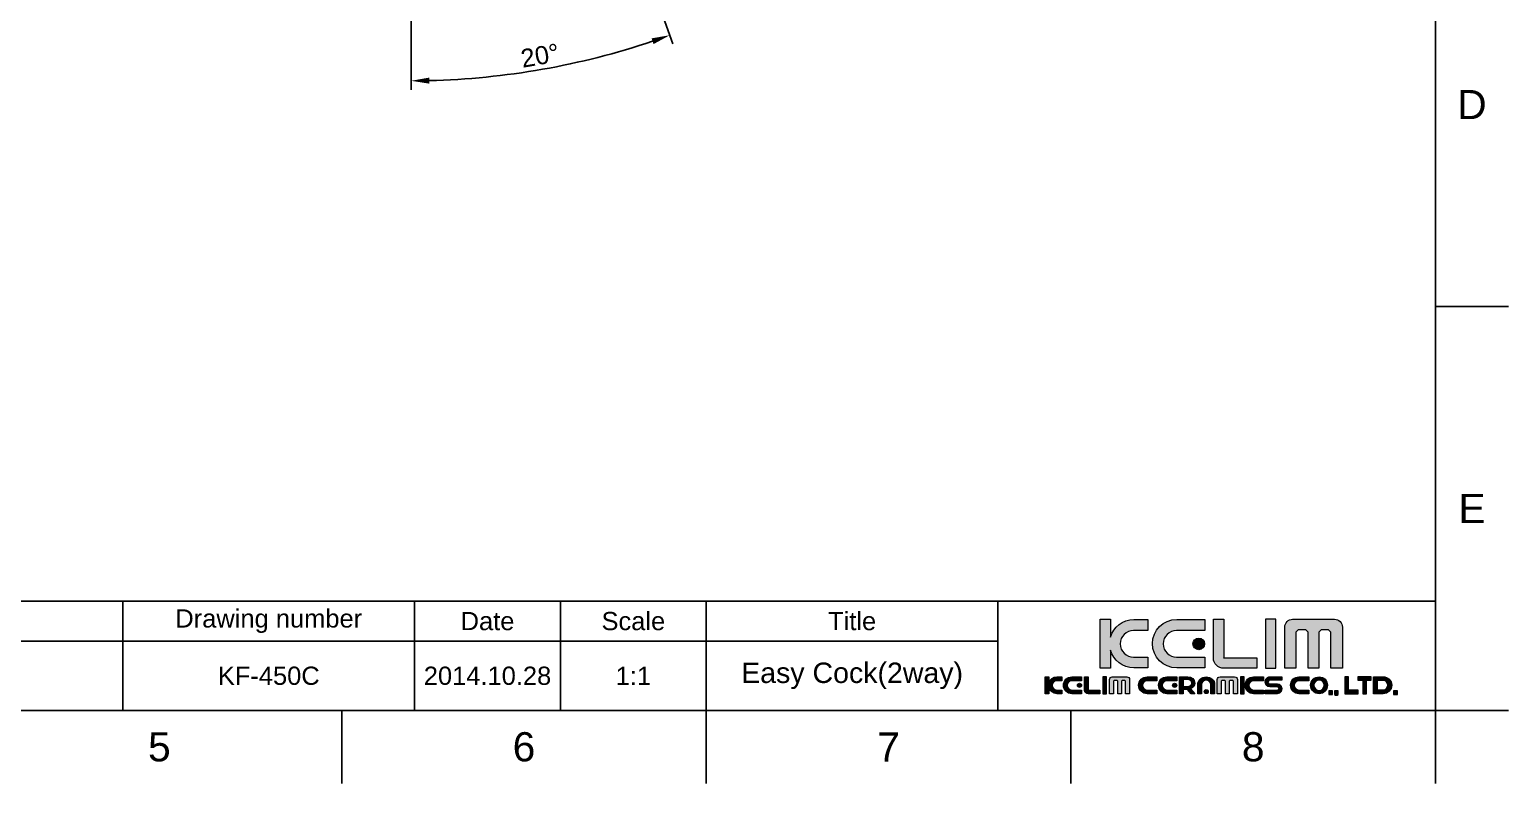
# Model space of a CAD drawing. Header units: millimetres. Extents: x 4599 to 5019, y 722 to 1019.
# Drawn here: x 4816.5 to 5019.3, y 721.8 to 825.2 of the extents above; entities that cross this region are included whole.
import ezdxf

# ---------------------------------------------------------------- set-up
doc = ezdxf.new("R2010")
doc.units = ezdxf.units.MM
doc.header["$LTSCALE"] = 0.1
for name, color, linetype in [('DIM', 3, 'Continuous'), ('FORM', 7, 'Continuous'), ('TEXT', 2, 'Continuous')]:
    doc.layers.add(name, color=color, linetype=linetype)
doc.styles.get("Standard").update_dxf_attribs({"font": 'ARIAL.TTF'})
doc.dimstyles.new('ISO-25', dxfattribs={"dimtxt": 2.5, "dimasz": 2.5, "dimexe": 1.25, "dimexo": 0.625, "dimtad": 1, "dimtxsty": 'Standard', "dimcen": 2.5, "dimadec": 0, "dimazin": 0, "dimtfac": 1, "dimtmove": 0, "dimatfit": 3, "dimfxl": 1, "dimarcsym": 0})

# ---------------------------------------------------------------- blocks, each defined once
blk = doc.blocks.new('*D21')
at = {"layer": 'Defpoints', "color": 0}
for p in [(4868.81, 929.44), (4890.18, 863.22), (4868.81, 858.44), (4902.92, 828.19), (4880.85, 818.9)]:
    blk.add_point(p, dxfattribs=at)
at = {"layer": 'DIM', "color": 0, "lineweight": -2}
for p, q in [((4868.81, 857.82), (4868.81, 816.95)), ((4903.14, 827.61), (4904.71, 823.28))]:
    blk.add_line(p, q, dxfattribs=at)
blk.add_arc((4868.81, 921.92), 103.72, 271.381, 288.619, dxfattribs=at)
at = {"layer": 'DIM', "color": 0}
for points in [[(4901.79, 824.02), (4902.06, 823.23), (4904.29, 824.45)], [(4871.32, 817.81), (4871.31, 818.64), (4868.81, 818.2)]]:
    blk.add_solid(points, dxfattribs=at)
at = {"layer": 'DIM', "color": 0, "insert": (4886.49, 821.65), "char_height": 2.5, "attachment_point": 5, "rotation": 10}
blk.add_mtext('20°', dxfattribs=at)

msp = doc.modelspace()

# ---------------------------------------------------------------- hatches: boundary and pattern name
at = {"layer": 'TEXT'}
h = msp.add_hatch(color=2, dxfattribs=at)
h.dxf.hatch_style = 2
edge = h.paths.add_edge_path()
edge.add_spline(control_points=[(4969.824, 739.157), (4969.824, 739.157), (4967.894, 739.157), (4967.894, 739.157), (4966.88, 739.157), (4966.063, 739.975), (4966.063, 740.987), (4966.063, 742.002), (4966.88, 742.82), (4967.894, 742.82), (4967.894, 742.82), (4969.824, 742.82), (4969.824, 742.82), (4969.824, 742.82), (4969.824, 744.333), (4969.824, 744.333), (4969.824, 744.333), (4967.917, 744.333), (4967.917, 744.333), (4966.39, 744.333), (4965.11, 743.311), (4964.719, 741.911), (4964.719, 741.911), (4964.719, 744.381), (4964.719, 744.381), (4964.719, 744.381), (4963.307, 744.381), (4963.307, 744.381), (4963.307, 744.381), (4963.307, 737.643), (4963.307, 737.643), (4963.307, 737.643), (4964.719, 737.643), (4964.719, 737.643), (4964.719, 737.643), (4964.719, 740.115), (4964.719, 740.115), (4965.11, 738.717), (4966.39, 737.69), (4967.917, 737.69), (4967.917, 737.69), (4969.824, 737.69), (4969.824, 737.69), (4969.824, 737.69), (4969.824, 739.157), (4969.824, 739.157)], knot_values=[0, 0, 0, 0, 1, 1, 1, 2, 2, 2, 3, 3, 3, 4, 4, 4, 5, 5, 5, 6, 6, 6, 7, 7, 7, 8, 8, 8, 9, 9, 9, 10, 10, 10, 11, 11, 11, 12, 12, 12, 13, 13, 13, 14, 14, 14, 15, 15, 15, 15], degree=3, periodic=0)
h = msp.add_hatch(color=256, dxfattribs=at)
h.dxf.hatch_style = 2
edge = h.paths.add_edge_path()
edge.add_spline(control_points=[(4973.806, 737.69), (4973.806, 737.69), (4977.647, 737.69), (4977.647, 737.69), (4977.647, 737.69), (4977.647, 739.157), (4977.647, 739.157), (4977.647, 739.157), (4973.782, 739.157), (4973.782, 739.157), (4972.769, 739.157), (4971.952, 739.975), (4971.952, 740.987), (4971.952, 742.002), (4972.769, 742.82), (4973.782, 742.82), (4973.782, 742.82), (4977.647, 742.82), (4977.647, 742.82), (4977.647, 742.82), (4977.647, 744.333), (4977.647, 744.333), (4977.647, 744.333), (4973.806, 744.333), (4973.806, 744.333), (4971.97, 744.333), (4970.485, 742.851), (4970.485, 741.012), (4970.485, 739.178), (4971.97, 737.69), (4973.806, 737.69)], knot_values=[0, 0, 0, 0, 1, 1, 1, 2, 2, 2, 3, 3, 3, 4, 4, 4, 5, 5, 5, 6, 6, 6, 7, 7, 7, 8, 8, 8, 9, 9, 9, 10, 10, 10, 10], degree=3, periodic=0)
h = msp.add_hatch(color=2, dxfattribs=at)
h.dxf.hatch_style = 2
edge = h.paths.add_edge_path()
edge.add_spline(control_points=[(4980.251, 737.639), (4980.251, 737.639), (4984.79, 737.639), (4984.79, 737.639), (4984.79, 737.639), (4984.79, 739.052), (4984.79, 739.052), (4984.79, 739.052), (4980.261, 739.052), (4980.261, 739.052), (4980.261, 739.052), (4980.255, 739.037), (4980.255, 739.037), (4980.255, 739.037), (4980.255, 744.381), (4980.255, 744.381), (4980.255, 744.381), (4978.841, 744.381), (4978.841, 744.381), (4978.841, 744.381), (4978.841, 739.052), (4978.841, 739.052), (4978.841, 739.052), (4978.836, 739.058), (4978.836, 739.058), (4978.836, 738.272), (4979.472, 737.633), (4980.261, 737.633), (4980.261, 737.633), (4980.251, 737.639), (4980.251, 737.639)], knot_values=[0, 0, 0, 0, 1, 1, 1, 2, 2, 2, 3, 3, 3, 4, 4, 4, 5, 5, 5, 6, 6, 6, 7, 7, 7, 8, 8, 8, 9, 9, 9, 10, 10, 10, 10], degree=3, periodic=0)
h = msp.add_hatch(color=2, dxfattribs=at)
h.dxf.hatch_style = 2
h.paths.add_polyline_path([(4987.38, 744.381), (4985.967, 744.381), (4985.967, 737.643), (4987.38, 737.643)])
h = msp.add_hatch(color=2, dxfattribs=at)
h.dxf.hatch_style = 2
edge = h.paths.add_edge_path()
edge.add_spline(control_points=[(4995.454, 744.349), (4995.454, 744.349), (4989.702, 744.349), (4989.702, 744.349), (4989.11, 744.349), (4988.631, 743.873), (4988.631, 743.286), (4988.631, 743.286), (4988.631, 737.654), (4988.631, 737.654), (4988.631, 737.654), (4990.159, 737.654), (4990.159, 737.654), (4990.159, 737.654), (4990.159, 742.588), (4990.159, 742.588), (4990.159, 742.588), (4990.477, 742.909), (4990.477, 742.909), (4990.477, 742.909), (4991.502, 742.909), (4991.502, 742.909), (4991.502, 742.909), (4991.821, 742.588), (4991.821, 742.588), (4991.821, 742.588), (4991.821, 737.654), (4991.821, 737.654), (4991.821, 737.654), (4993.298, 737.654), (4993.298, 737.654), (4993.298, 737.654), (4993.298, 742.588), (4993.298, 742.588), (4993.298, 742.588), (4993.621, 742.909), (4993.621, 742.909), (4993.621, 742.909), (4994.642, 742.909), (4994.642, 742.909), (4994.642, 742.909), (4994.96, 742.588), (4994.96, 742.588), (4994.96, 742.588), (4994.96, 737.654), (4994.96, 737.654), (4994.96, 737.654), (4996.525, 737.654), (4996.525, 737.654), (4996.525, 737.654), (4996.525, 743.286), (4996.525, 743.286), (4996.525, 743.873), (4996.044, 744.349), (4995.454, 744.349)], knot_values=[0, 0, 0, 0, 1, 1, 1, 2, 2, 2, 3, 3, 3, 4, 4, 4, 5, 5, 5, 6, 6, 6, 7, 7, 7, 8, 8, 8, 9, 9, 9, 10, 10, 10, 11, 11, 11, 12, 12, 12, 13, 13, 13, 14, 14, 14, 15, 15, 15, 16, 16, 16, 17, 17, 17, 18, 18, 18, 18], degree=3, periodic=0)
h = msp.add_hatch(color=2, dxfattribs=at)
h.dxf.hatch_style = 2
edge = h.paths.add_edge_path()
edge.add_spline(control_points=[(4976.028, 740.987), (4976.028, 740.546), (4976.384, 740.184), (4976.827, 740.184), (4977.269, 740.184), (4977.628, 740.546), (4977.628, 740.987), (4977.628, 741.431), (4977.269, 741.787), (4976.827, 741.787), (4976.384, 741.787), (4976.028, 741.431), (4976.028, 740.987)], knot_values=[0, 0, 0, 0, 1, 1, 1, 2, 2, 2, 3, 3, 3, 4, 4, 4, 4], degree=3, periodic=0)
h = msp.add_hatch(color=2, dxfattribs=at)
h.dxf.hatch_style = 2
edge = h.paths.add_edge_path()
edge.add_spline(control_points=[(4956.256, 735.612), (4956.256, 735.612), (4956.256, 736.476), (4956.256, 736.476), (4956.256, 736.476), (4955.764, 736.476), (4955.764, 736.476), (4955.764, 736.476), (4955.764, 734.127), (4955.764, 734.127), (4955.764, 734.127), (4956.256, 734.127), (4956.256, 734.127), (4956.256, 734.127), (4956.256, 734.992), (4956.256, 734.992), (4956.392, 734.503), (4956.838, 734.143), (4957.372, 734.143), (4957.372, 734.143), (4958.037, 734.143), (4958.037, 734.143), (4958.037, 734.143), (4958.037, 734.654), (4958.037, 734.654), (4958.037, 734.654), (4957.364, 734.654), (4957.364, 734.654), (4957.01, 734.654), (4956.725, 734.94), (4956.725, 735.292), (4956.725, 735.647), (4957.01, 735.932), (4957.364, 735.932), (4957.364, 735.932), (4958.037, 735.932), (4958.037, 735.932), (4958.037, 735.932), (4958.037, 736.46), (4958.037, 736.46), (4958.037, 736.46), (4957.372, 736.46), (4957.372, 736.46), (4956.838, 736.46), (4956.392, 736.101), (4956.256, 735.612)], knot_values=[0, 0, 0, 0, 1, 1, 1, 2, 2, 2, 3, 3, 3, 4, 4, 4, 5, 5, 5, 6, 6, 6, 7, 7, 7, 8, 8, 8, 9, 9, 9, 10, 10, 10, 11, 11, 11, 12, 12, 12, 13, 13, 13, 14, 14, 14, 15, 15, 15, 15], degree=3, periodic=0)
h = msp.add_hatch(color=2, dxfattribs=at)
h.dxf.hatch_style = 2
edge = h.paths.add_edge_path()
edge.add_spline(control_points=[(4958.267, 735.302), (4958.267, 734.663), (4958.785, 734.143), (4959.426, 734.143), (4959.426, 734.143), (4960.765, 734.143), (4960.765, 734.143), (4960.765, 734.143), (4960.765, 734.654), (4960.765, 734.654), (4960.765, 734.654), (4959.418, 734.654), (4959.418, 734.654), (4959.064, 734.654), (4958.779, 734.94), (4958.779, 735.292), (4958.779, 735.647), (4959.064, 735.932), (4959.418, 735.932), (4959.418, 735.932), (4960.765, 735.932), (4960.765, 735.932), (4960.765, 735.932), (4960.765, 736.46), (4960.765, 736.46), (4960.765, 736.46), (4959.426, 736.46), (4959.426, 736.46), (4958.785, 736.46), (4958.267, 735.943), (4958.267, 735.302)], knot_values=[0, 0, 0, 0, 1, 1, 1, 2, 2, 2, 3, 3, 3, 4, 4, 4, 5, 5, 5, 6, 6, 6, 7, 7, 7, 8, 8, 8, 9, 9, 9, 10, 10, 10, 10], degree=3, periodic=0)
h = msp.add_hatch(color=2, dxfattribs=at)
h.dxf.hatch_style = 2
edge = h.paths.add_edge_path()
edge.add_spline(control_points=[(4961.675, 734.613), (4961.675, 734.613), (4961.675, 736.476), (4961.675, 736.476), (4961.675, 736.476), (4961.182, 736.476), (4961.182, 736.476), (4961.182, 736.476), (4961.182, 734.618), (4961.182, 734.618), (4961.182, 734.618), (4961.18, 734.62), (4961.18, 734.62), (4961.18, 734.346), (4961.402, 734.123), (4961.677, 734.123), (4961.677, 734.123), (4961.673, 734.125), (4961.673, 734.125), (4961.673, 734.125), (4963.257, 734.125), (4963.257, 734.125), (4963.257, 734.125), (4963.257, 734.618), (4963.257, 734.618), (4963.257, 734.618), (4961.677, 734.618), (4961.677, 734.618), (4961.677, 734.618), (4961.675, 734.613), (4961.675, 734.613)], knot_values=[0, 0, 0, 0, 1, 1, 1, 2, 2, 2, 3, 3, 3, 4, 4, 4, 5, 5, 5, 6, 6, 6, 7, 7, 7, 8, 8, 8, 9, 9, 9, 10, 10, 10, 10], degree=3, periodic=0)
h = msp.add_hatch(color=2, dxfattribs=at)
h.dxf.hatch_style = 2
h.paths.add_polyline_path([(4963.667, 734.127), (4964.16, 734.127), (4964.16, 736.476), (4963.667, 736.476)])
h = msp.add_hatch(color=2, dxfattribs=at)
h.dxf.hatch_style = 2
edge = h.paths.add_edge_path()
edge.add_spline(control_points=[(4966.976, 736.465), (4966.976, 736.465), (4964.97, 736.465), (4964.97, 736.465), (4964.763, 736.465), (4964.596, 736.299), (4964.596, 736.095), (4964.596, 736.095), (4964.596, 734.13), (4964.596, 734.13), (4964.596, 734.13), (4965.129, 734.13), (4965.129, 734.13), (4965.129, 734.13), (4965.129, 735.852), (4965.129, 735.852), (4965.129, 735.852), (4965.24, 735.963), (4965.24, 735.963), (4965.24, 735.963), (4965.598, 735.963), (4965.598, 735.963), (4965.598, 735.963), (4965.709, 735.852), (4965.709, 735.852), (4965.709, 735.852), (4965.709, 734.13), (4965.709, 734.13), (4965.709, 734.13), (4966.224, 734.13), (4966.224, 734.13), (4966.224, 734.13), (4966.224, 735.852), (4966.224, 735.852), (4966.224, 735.852), (4966.337, 735.963), (4966.337, 735.963), (4966.337, 735.963), (4966.692, 735.963), (4966.692, 735.963), (4966.692, 735.963), (4966.803, 735.852), (4966.803, 735.852), (4966.803, 735.852), (4966.803, 734.13), (4966.803, 734.13), (4966.803, 734.13), (4967.35, 734.13), (4967.35, 734.13), (4967.35, 734.13), (4967.35, 736.095), (4967.35, 736.095), (4967.35, 736.299), (4967.181, 736.465), (4966.976, 736.465)], knot_values=[0, 0, 0, 0, 1, 1, 1, 2, 2, 2, 3, 3, 3, 4, 4, 4, 5, 5, 5, 6, 6, 6, 7, 7, 7, 8, 8, 8, 9, 9, 9, 10, 10, 10, 11, 11, 11, 12, 12, 12, 13, 13, 13, 14, 14, 14, 15, 15, 15, 16, 16, 16, 17, 17, 17, 18, 18, 18, 18], degree=3, periodic=0)
h = msp.add_hatch(color=2, dxfattribs=at)
h.dxf.hatch_style = 2
edge = h.paths.add_edge_path()
edge.add_spline(control_points=[(4968.581, 735.302), (4968.581, 734.663), (4969.099, 734.143), (4969.74, 734.143), (4969.74, 734.143), (4971.079, 734.143), (4971.079, 734.143), (4971.079, 734.143), (4971.079, 734.654), (4971.079, 734.654), (4971.079, 734.654), (4969.731, 734.654), (4969.731, 734.654), (4969.378, 734.654), (4969.093, 734.94), (4969.093, 735.292), (4969.093, 735.647), (4969.378, 735.932), (4969.731, 735.932), (4969.731, 735.932), (4971.079, 735.932), (4971.079, 735.932), (4971.079, 735.932), (4971.079, 736.46), (4971.079, 736.46), (4971.079, 736.46), (4969.74, 736.46), (4969.74, 736.46), (4969.099, 736.46), (4968.581, 735.943), (4968.581, 735.302)], knot_values=[0, 0, 0, 0, 1, 1, 1, 2, 2, 2, 3, 3, 3, 4, 4, 4, 5, 5, 5, 6, 6, 6, 7, 7, 7, 8, 8, 8, 9, 9, 9, 10, 10, 10, 10], degree=3, periodic=0)
h = msp.add_hatch(color=2, dxfattribs=at)
h.dxf.hatch_style = 2
edge = h.paths.add_edge_path()
edge.add_spline(control_points=[(4971.31, 735.302), (4971.31, 734.663), (4971.827, 734.143), (4972.468, 734.143), (4972.468, 734.143), (4973.807, 734.143), (4973.807, 734.143), (4973.807, 734.143), (4973.807, 734.654), (4973.807, 734.654), (4973.807, 734.654), (4972.459, 734.654), (4972.459, 734.654), (4972.106, 734.654), (4971.821, 734.94), (4971.821, 735.292), (4971.821, 735.647), (4972.106, 735.932), (4972.459, 735.932), (4972.459, 735.932), (4973.807, 735.932), (4973.807, 735.932), (4973.807, 735.932), (4973.807, 736.46), (4973.807, 736.46), (4973.807, 736.46), (4972.468, 736.46), (4972.468, 736.46), (4971.827, 736.46), (4971.31, 735.943), (4971.31, 735.302)], knot_values=[0, 0, 0, 0, 1, 1, 1, 2, 2, 2, 3, 3, 3, 4, 4, 4, 5, 5, 5, 6, 6, 6, 7, 7, 7, 8, 8, 8, 9, 9, 9, 10, 10, 10, 10], degree=3, periodic=0)
h = msp.add_hatch(color=2, dxfattribs=at)
h.dxf.hatch_style = 2
edge = h.paths.add_edge_path()
edge.add_spline(control_points=[(4976.296, 735.611), (4976.296, 736.088), (4975.858, 736.476), (4975.317, 736.476), (4975.317, 736.476), (4974.678, 736.476), (4974.678, 736.476), (4974.678, 736.476), (4974.185, 736.476), (4974.185, 736.476), (4974.185, 736.476), (4974.185, 736.094), (4974.185, 736.094), (4974.185, 736.094), (4974.185, 735.139), (4974.185, 735.139), (4974.185, 735.139), (4974.185, 734.745), (4974.185, 734.745), (4974.185, 734.745), (4974.185, 734.127), (4974.185, 734.127), (4974.185, 734.127), (4974.678, 734.127), (4974.678, 734.127), (4974.678, 734.127), (4974.678, 734.745), (4974.678, 734.745), (4974.678, 734.745), (4975.278, 734.745), (4975.278, 734.745), (4975.278, 734.745), (4975.802, 734.127), (4975.802, 734.127), (4975.802, 734.127), (4976.295, 734.127), (4976.295, 734.127), (4976.295, 734.127), (4975.709, 734.817), (4975.709, 734.817), (4976.055, 734.951), (4976.296, 735.255), (4976.296, 735.611)], knot_values=[0, 0, 0, 0, 1, 1, 1, 2, 2, 2, 3, 3, 3, 4, 4, 4, 5, 5, 5, 6, 6, 6, 7, 7, 7, 8, 8, 8, 9, 9, 9, 10, 10, 10, 11, 11, 11, 12, 12, 12, 13, 13, 13, 14, 14, 14, 14], degree=3, periodic=0)
edge = h.paths.add_edge_path()
edge.add_spline(control_points=[(4975.325, 735.139), (4975.325, 735.139), (4974.678, 735.139), (4974.678, 735.139), (4974.678, 735.139), (4974.678, 736.094), (4974.678, 736.094), (4974.678, 736.094), (4975.325, 736.094), (4975.325, 736.094), (4975.623, 736.094), (4975.864, 735.881), (4975.864, 735.617), (4975.864, 735.353), (4975.623, 735.139), (4975.325, 735.139)], knot_values=[0, 0, 0, 0, 1, 1, 1, 2, 2, 2, 3, 3, 3, 4, 4, 4, 5, 5, 5, 5], degree=3, periodic=0)
h = msp.add_hatch(color=2, dxfattribs=at)
h.dxf.hatch_style = 2
edge = h.paths.add_edge_path()
edge.add_spline(control_points=[(4977.851, 736.46), (4977.212, 736.46), (4976.693, 735.98), (4976.693, 735.386), (4976.693, 735.386), (4976.693, 734.143), (4976.693, 734.143), (4976.693, 734.143), (4977.204, 734.143), (4977.204, 734.143), (4977.204, 734.143), (4977.204, 735.394), (4977.204, 735.394), (4977.204, 735.72), (4977.49, 735.986), (4977.842, 735.986), (4978.197, 735.986), (4978.482, 735.721), (4978.482, 735.394), (4978.482, 735.394), (4978.482, 734.143), (4978.482, 734.143), (4978.482, 734.143), (4979.01, 734.143), (4979.01, 734.143), (4979.01, 734.143), (4979.01, 735.386), (4979.01, 735.386), (4979.01, 735.98), (4978.493, 736.46), (4977.851, 736.46)], knot_values=[0, 0, 0, 0, 1, 1, 1, 2, 2, 2, 3, 3, 3, 4, 4, 4, 5, 5, 5, 6, 6, 6, 7, 7, 7, 8, 8, 8, 9, 9, 9, 10, 10, 10, 10], degree=3, periodic=0)
h = msp.add_hatch(color=2, dxfattribs=at)
h.dxf.hatch_style = 2
edge = h.paths.add_edge_path()
edge.add_spline(control_points=[(4981.75, 736.465), (4981.75, 736.465), (4979.744, 736.465), (4979.744, 736.465), (4979.538, 736.465), (4979.371, 736.299), (4979.371, 736.095), (4979.371, 736.095), (4979.371, 734.13), (4979.371, 734.13), (4979.371, 734.13), (4979.904, 734.13), (4979.904, 734.13), (4979.904, 734.13), (4979.904, 735.852), (4979.904, 735.852), (4979.904, 735.852), (4980.015, 735.963), (4980.015, 735.963), (4980.015, 735.963), (4980.372, 735.963), (4980.372, 735.963), (4980.372, 735.963), (4980.484, 735.852), (4980.484, 735.852), (4980.484, 735.852), (4980.484, 734.13), (4980.484, 734.13), (4980.484, 734.13), (4980.999, 734.13), (4980.999, 734.13), (4980.999, 734.13), (4980.999, 735.852), (4980.999, 735.852), (4980.999, 735.852), (4981.111, 735.963), (4981.111, 735.963), (4981.111, 735.963), (4981.467, 735.963), (4981.467, 735.963), (4981.467, 735.963), (4981.578, 735.852), (4981.578, 735.852), (4981.578, 735.852), (4981.578, 734.13), (4981.578, 734.13), (4981.578, 734.13), (4982.124, 734.13), (4982.124, 734.13), (4982.124, 734.13), (4982.124, 736.095), (4982.124, 736.095), (4982.124, 736.299), (4981.956, 736.465), (4981.75, 736.465)], knot_values=[0, 0, 0, 0, 1, 1, 1, 2, 2, 2, 3, 3, 3, 4, 4, 4, 5, 5, 5, 6, 6, 6, 7, 7, 7, 8, 8, 8, 9, 9, 9, 10, 10, 10, 11, 11, 11, 12, 12, 12, 13, 13, 13, 14, 14, 14, 15, 15, 15, 16, 16, 16, 17, 17, 17, 18, 18, 18, 18], degree=3, periodic=0)
h = msp.add_hatch(color=2, dxfattribs=at)
h.dxf.hatch_style = 2
h.paths.add_polyline_path([(4982.555, 734.127), (4983.048, 734.127), (4983.048, 736.476), (4982.555, 736.476)])
h = msp.add_hatch(color=2, dxfattribs=at)
h.dxf.hatch_style = 2
edge = h.paths.add_edge_path()
edge.add_spline(control_points=[(4983.192, 735.302), (4983.192, 734.663), (4983.71, 734.143), (4984.351, 734.143), (4984.351, 734.143), (4985.69, 734.143), (4985.69, 734.143), (4985.69, 734.143), (4985.69, 734.654), (4985.69, 734.654), (4985.69, 734.654), (4984.342, 734.654), (4984.342, 734.654), (4983.989, 734.654), (4983.704, 734.94), (4983.704, 735.292), (4983.704, 735.647), (4983.989, 735.932), (4984.342, 735.932), (4984.342, 735.932), (4985.69, 735.932), (4985.69, 735.932), (4985.69, 735.932), (4985.69, 736.46), (4985.69, 736.46), (4985.69, 736.46), (4984.351, 736.46), (4984.351, 736.46), (4983.71, 736.46), (4983.192, 735.943), (4983.192, 735.302)], knot_values=[0, 0, 0, 0, 1, 1, 1, 2, 2, 2, 3, 3, 3, 4, 4, 4, 5, 5, 5, 6, 6, 6, 7, 7, 7, 8, 8, 8, 9, 9, 9, 10, 10, 10, 10], degree=3, periodic=0)
h = msp.add_hatch(color=2, dxfattribs=at)
h.dxf.hatch_style = 2
edge = h.paths.add_edge_path()
edge.add_spline(control_points=[(4985.938, 735.744), (4985.938, 735.027), (4986.668, 735.088), (4986.668, 735.088), (4986.668, 735.088), (4986.686, 735.088), (4986.686, 735.088), (4986.686, 735.088), (4987.472, 735.088), (4987.472, 735.088), (4987.472, 735.088), (4987.614, 735.088), (4987.614, 735.088), (4987.614, 735.088), (4987.804, 735.057), (4987.804, 734.873), (4987.804, 734.689), (4987.68, 734.618), (4987.613, 734.618), (4987.613, 734.618), (4985.938, 734.618), (4985.938, 734.618), (4985.938, 734.618), (4985.938, 734.144), (4985.938, 734.144), (4985.938, 734.144), (4987.602, 734.144), (4987.602, 734.144), (4987.602, 734.144), (4988.221, 734.143), (4988.221, 734.861), (4988.221, 735.579), (4987.491, 735.517), (4987.491, 735.517), (4987.491, 735.517), (4987.472, 735.517), (4987.472, 735.517), (4987.472, 735.517), (4986.686, 735.517), (4986.686, 735.517), (4986.686, 735.517), (4986.545, 735.517), (4986.545, 735.517), (4986.545, 735.517), (4986.354, 735.547), (4986.354, 735.731), (4986.354, 735.915), (4986.478, 735.986), (4986.545, 735.986), (4986.545, 735.986), (4988.221, 735.986), (4988.221, 735.986), (4988.221, 735.986), (4988.221, 736.46), (4988.221, 736.46), (4988.221, 736.46), (4986.556, 736.46), (4986.556, 736.46), (4986.556, 736.46), (4985.938, 736.461), (4985.938, 735.744)], knot_values=[0, 0, 0, 0, 1, 1, 1, 2, 2, 2, 3, 3, 3, 4, 4, 4, 5, 5, 5, 6, 6, 6, 7, 7, 7, 8, 8, 8, 9, 9, 9, 10, 10, 10, 11, 11, 11, 12, 12, 12, 13, 13, 13, 14, 14, 14, 15, 15, 15, 16, 16, 16, 17, 17, 17, 18, 18, 18, 19, 19, 19, 20, 20, 20, 20], degree=3, periodic=0)
h = msp.add_hatch(color=2, dxfattribs=at)
h.dxf.hatch_style = 2
edge = h.paths.add_edge_path()
edge.add_spline(control_points=[(4989.413, 735.302), (4989.413, 734.663), (4989.931, 734.143), (4990.571, 734.143), (4990.571, 734.143), (4991.911, 734.143), (4991.911, 734.143), (4991.911, 734.143), (4991.911, 734.654), (4991.911, 734.654), (4991.911, 734.654), (4990.563, 734.654), (4990.563, 734.654), (4990.21, 734.654), (4989.924, 734.94), (4989.924, 735.292), (4989.924, 735.647), (4990.21, 735.932), (4990.563, 735.932), (4990.563, 735.932), (4991.911, 735.932), (4991.911, 735.932), (4991.911, 735.932), (4991.911, 736.46), (4991.911, 736.46), (4991.911, 736.46), (4990.571, 736.46), (4990.571, 736.46), (4989.931, 736.46), (4989.413, 735.943), (4989.413, 735.302)], knot_values=[0, 0, 0, 0, 1, 1, 1, 2, 2, 2, 3, 3, 3, 4, 4, 4, 5, 5, 5, 6, 6, 6, 7, 7, 7, 8, 8, 8, 9, 9, 9, 10, 10, 10, 10], degree=3, periodic=0)
h = msp.add_hatch(color=2, dxfattribs=at)
h.dxf.hatch_style = 2
edge = h.paths.add_edge_path()
edge.add_spline(control_points=[(4993.325, 736.46), (4992.685, 736.46), (4992.166, 735.942), (4992.166, 735.302), (4992.166, 734.663), (4992.685, 734.144), (4993.325, 734.144), (4993.964, 734.144), (4994.483, 734.663), (4994.483, 735.302), (4994.483, 735.942), (4993.964, 736.46), (4993.325, 736.46)], knot_values=[0, 0, 0, 0, 1, 1, 1, 2, 2, 2, 3, 3, 3, 4, 4, 4, 4], degree=3, periodic=0)
edge = h.paths.add_edge_path()
edge.add_spline(control_points=[(4993.325, 734.594), (4992.934, 734.594), (4992.617, 734.912), (4992.617, 735.302), (4992.617, 735.694), (4992.934, 736.01), (4993.325, 736.01), (4993.716, 736.01), (4994.033, 735.694), (4994.033, 735.302), (4994.033, 734.912), (4993.716, 734.594), (4993.325, 734.594)], knot_values=[0, 0, 0, 0, 1, 1, 1, 2, 2, 2, 3, 3, 3, 4, 4, 4, 4], degree=3, periodic=0)
h = msp.add_hatch(color=2, dxfattribs=at)
h.dxf.hatch_style = 2
h.paths.add_polyline_path([(4997.372, 736.476), (4996.879, 736.476), (4996.879, 734.62), (4996.879, 734.127), (4997.372, 734.127), (4998.697, 734.127), (4998.697, 734.62), (4997.372, 734.62)])
h = msp.add_hatch(color=2, dxfattribs=at)
h.dxf.hatch_style = 2
h.paths.add_polyline_path([(4999.318, 736.476), (4998.656, 736.476), (4998.656, 735.983), (4999.318, 735.983), (4999.318, 734.127), (4999.811, 734.127), (4999.811, 735.983), (5000.474, 735.983), (5000.474, 736.476), (4999.811, 736.476)])
h = msp.add_hatch(color=2, dxfattribs=at)
h.dxf.hatch_style = 2
edge = h.paths.add_edge_path()
edge.add_spline(control_points=[(5002.13, 736.468), (5002.13, 736.468), (5000.79, 736.468), (5000.79, 736.468), (5000.79, 736.468), (5000.79, 734.151), (5000.79, 734.151), (5000.79, 734.151), (5002.13, 734.151), (5002.13, 734.151), (5002.77, 734.151), (5003.288, 734.669), (5003.288, 735.31), (5003.288, 735.949), (5002.77, 736.468), (5002.13, 736.468)], knot_values=[0, 0, 0, 0, 1, 1, 1, 2, 2, 2, 3, 3, 3, 4, 4, 4, 5, 5, 5, 5], degree=3, periodic=0)
edge = h.paths.add_edge_path()
edge.add_spline(control_points=[(5002.138, 734.68), (5002.138, 734.68), (5001.283, 734.68), (5001.283, 734.68), (5001.283, 734.68), (5001.283, 735.956), (5001.283, 735.956), (5001.283, 735.956), (5002.138, 735.956), (5002.138, 735.956), (5002.492, 735.956), (5002.776, 735.672), (5002.776, 735.319), (5002.776, 734.965), (5002.492, 734.68), (5002.138, 734.68)], knot_values=[0, 0, 0, 0, 1, 1, 1, 2, 2, 2, 3, 3, 3, 4, 4, 4, 5, 5, 5, 5], degree=3, periodic=0)
h = msp.add_hatch(color=2, dxfattribs=at)
h.dxf.hatch_style = 2
edge = h.paths.add_edge_path()
edge.add_spline(control_points=[(4960.201, 735.292), (4960.201, 735.139), (4960.325, 735.013), (4960.479, 735.013), (4960.634, 735.013), (4960.759, 735.139), (4960.759, 735.292), (4960.759, 735.447), (4960.634, 735.572), (4960.479, 735.572), (4960.325, 735.572), (4960.201, 735.447), (4960.201, 735.292)], knot_values=[0, 0, 0, 0, 1, 1, 1, 2, 2, 2, 3, 3, 3, 4, 4, 4, 4], degree=3, periodic=0)
h = msp.add_hatch(color=2, dxfattribs=at)
h.dxf.hatch_style = 2
edge = h.paths.add_edge_path()
edge.add_spline(control_points=[(4973.243, 735.292), (4973.243, 735.139), (4973.367, 735.013), (4973.521, 735.013), (4973.675, 735.013), (4973.801, 735.139), (4973.801, 735.292), (4973.801, 735.447), (4973.675, 735.572), (4973.521, 735.572), (4973.367, 735.572), (4973.243, 735.447), (4973.243, 735.292)], knot_values=[0, 0, 0, 0, 1, 1, 1, 2, 2, 2, 3, 3, 3, 4, 4, 4, 4], degree=3, periodic=0)
h = msp.add_hatch(color=2, dxfattribs=at)
h.dxf.hatch_style = 2
edge = h.paths.add_edge_path()
edge.add_spline(control_points=[(4977.86, 734.719), (4977.705, 734.719), (4977.581, 734.595), (4977.581, 734.44), (4977.581, 734.287), (4977.705, 734.16), (4977.86, 734.16), (4978.014, 734.16), (4978.139, 734.287), (4978.139, 734.44), (4978.139, 734.595), (4978.014, 734.719), (4977.86, 734.719)], knot_values=[0, 0, 0, 0, 1, 1, 1, 2, 2, 2, 3, 3, 3, 4, 4, 4, 4], degree=3, periodic=0)
h = msp.add_hatch(color=2, dxfattribs=at)
h.dxf.hatch_style = 2
h.paths.add_polyline_path([(4994.675, 734.053), (4995.187, 734.053), (4995.187, 734.565), (4994.675, 734.565)])
h = msp.add_hatch(color=2, dxfattribs=at)
h.dxf.hatch_style = 2
h.paths.add_polyline_path([(4995.422, 734.053), (4995.627, 734.053), (4995.483, 733.93), (4995.79, 733.93), (4995.934, 734.053), (4995.934, 734.565), (4995.422, 734.565)])
h = msp.add_hatch(color=2, dxfattribs=at)
h.dxf.hatch_style = 2
h.paths.add_polyline_path([(5003.556, 734.053), (5004.068, 734.053), (5004.068, 734.565), (5003.556, 734.565)])

# ---------------------------------------------------------------- linework, layer by layer
for p, q in [((5009.294, 731.845), (5009.294, 1008.845)), ((5009.294, 787.245), (5019.294, 787.245)), ((4609.294, 731.845), (5009.294, 731.845)), ((4859.294, 731.845), (4859.294, 721.845)), ((4909.294, 731.845), (4909.294, 721.845)), ((4959.294, 731.845), (4959.294, 721.845)), ((5009.294, 731.845), (5019.294, 731.845)), ((5009.294, 731.845), (5009.294, 721.845))]:
    msp.add_line(p, q)
for p in [(4859.294, 731.845), (4909.294, 731.845), (4959.294, 731.845)]:
    msp.add_point(p)
at = {"layer": 'FORM'}
for p, q in [((4722.294, 746.845), (5009.294, 746.845)), ((4829.294, 731.845), (4829.294, 746.845)), ((4869.294, 731.845), (4869.294, 746.845)), ((4869.294, 731.845), (4869.294, 746.845)), ((4889.294, 731.845), (4889.294, 746.845)), ((4909.294, 731.845), (4909.294, 746.845)), ((4949.294, 731.845), (4949.294, 746.845)), ((4769.294, 741.345), (4949.294, 741.345))]:
    msp.add_line(p, q, dxfattribs=at)
at = {"layer": 'TEXT', "lineweight": 0}
for points in [[(4987.38, 744.381), (4985.967, 744.381), (4985.967, 737.643), (4987.38, 737.643), (4987.38, 744.381)], [(4963.667, 734.127), (4964.16, 734.127), (4964.16, 736.476), (4963.667, 736.476), (4963.667, 734.127)], [(4982.555, 734.127), (4983.048, 734.127), (4983.048, 736.476), (4982.555, 736.476), (4982.555, 734.127)], [(4997.372, 736.476), (4996.879, 736.476), (4996.879, 734.62), (4996.879, 734.127), (4997.372, 734.127), (4998.697, 734.127), (4998.697, 734.62), (4997.372, 734.62), (4997.372, 736.476)], [(4999.318, 736.476), (4998.656, 736.476), (4998.656, 735.983), (4999.318, 735.983), (4999.318, 734.127), (4999.811, 734.127), (4999.811, 735.983), (5000.474, 735.983), (5000.474, 736.476), (4999.811, 736.476), (4999.318, 736.476)], [(4994.675, 734.053), (4995.187, 734.053), (4995.187, 734.565), (4994.675, 734.565), (4994.675, 734.053)], [(4995.422, 734.053), (4995.627, 734.053), (4995.483, 733.93), (4995.79, 733.93), (4995.934, 734.053), (4995.934, 734.565), (4995.422, 734.565), (4995.422, 734.053)], [(5003.556, 734.053), (5004.068, 734.053), (5004.068, 734.565), (5003.556, 734.565), (5003.556, 734.053)]]:
    msp.add_lwpolyline(points, dxfattribs=at)
for points, knots in [([(4969.824, 739.157), (4969.824, 739.157), (4967.894, 739.157), (4967.894, 739.157), (4966.88, 739.157), (4966.063, 739.975), (4966.063, 740.987), (4966.063, 742.002), (4966.88, 742.82), (4967.894, 742.82), (4967.894, 742.82), (4969.824, 742.82), (4969.824, 742.82), (4969.824, 742.82), (4969.824, 744.333), (4969.824, 744.333), (4969.824, 744.333), (4967.917, 744.333), (4967.917, 744.333), (4966.39, 744.333), (4965.11, 743.311), (4964.719, 741.911), (4964.719, 741.911), (4964.719, 744.381), (4964.719, 744.381), (4964.719, 744.381), (4963.307, 744.381), (4963.307, 744.381), (4963.307, 744.381), (4963.307, 737.643), (4963.307, 737.643), (4963.307, 737.643), (4964.719, 737.643), (4964.719, 737.643), (4964.719, 737.643), (4964.719, 740.115), (4964.719, 740.115), (4965.11, 738.717), (4966.39, 737.69), (4967.917, 737.69), (4967.917, 737.69), (4969.824, 737.69), (4969.824, 737.69), (4969.824, 737.69), (4969.824, 739.157), (4969.824, 739.157)], [0, 0, 0, 0, 1, 1, 1, 2, 2, 2, 3, 3, 3, 4, 4, 4, 5, 5, 5, 6, 6, 6, 7, 7, 7, 8, 8, 8, 9, 9, 9, 10, 10, 10, 11, 11, 11, 12, 12, 12, 13, 13, 13, 14, 14, 14, 15, 15, 15, 15]), ([(4973.806, 737.69), (4973.806, 737.69), (4977.647, 737.69), (4977.647, 737.69), (4977.647, 737.69), (4977.647, 739.157), (4977.647, 739.157), (4977.647, 739.157), (4973.782, 739.157), (4973.782, 739.157), (4972.769, 739.157), (4971.952, 739.975), (4971.952, 740.987), (4971.952, 742.002), (4972.769, 742.82), (4973.782, 742.82), (4973.782, 742.82), (4977.647, 742.82), (4977.647, 742.82), (4977.647, 742.82), (4977.647, 744.333), (4977.647, 744.333), (4977.647, 744.333), (4973.806, 744.333), (4973.806, 744.333), (4971.97, 744.333), (4970.485, 742.851), (4970.485, 741.012), (4970.485, 739.178), (4971.97, 737.69), (4973.806, 737.69)], [0, 0, 0, 0, 1, 1, 1, 2, 2, 2, 3, 3, 3, 4, 4, 4, 5, 5, 5, 6, 6, 6, 7, 7, 7, 8, 8, 8, 9, 9, 9, 10, 10, 10, 10]), ([(4980.251, 737.639), (4980.251, 737.639), (4984.79, 737.639), (4984.79, 737.639), (4984.79, 737.639), (4984.79, 739.052), (4984.79, 739.052), (4984.79, 739.052), (4980.261, 739.052), (4980.261, 739.052), (4980.261, 739.052), (4980.255, 739.037), (4980.255, 739.037), (4980.255, 739.037), (4980.255, 744.381), (4980.255, 744.381), (4980.255, 744.381), (4978.841, 744.381), (4978.841, 744.381), (4978.841, 744.381), (4978.841, 739.052), (4978.841, 739.052), (4978.841, 739.052), (4978.836, 739.058), (4978.836, 739.058), (4978.836, 738.272), (4979.472, 737.633), (4980.261, 737.633), (4980.261, 737.633), (4980.251, 737.639), (4980.251, 737.639)], [0, 0, 0, 0, 1, 1, 1, 2, 2, 2, 3, 3, 3, 4, 4, 4, 5, 5, 5, 6, 6, 6, 7, 7, 7, 8, 8, 8, 9, 9, 9, 10, 10, 10, 10]), ([(4995.454, 744.349), (4995.454, 744.349), (4989.702, 744.349), (4989.702, 744.349), (4989.11, 744.349), (4988.631, 743.873), (4988.631, 743.286), (4988.631, 743.286), (4988.631, 737.654), (4988.631, 737.654), (4988.631, 737.654), (4990.159, 737.654), (4990.159, 737.654), (4990.159, 737.654), (4990.159, 742.588), (4990.159, 742.588), (4990.159, 742.588), (4990.477, 742.909), (4990.477, 742.909), (4990.477, 742.909), (4991.502, 742.909), (4991.502, 742.909), (4991.502, 742.909), (4991.821, 742.588), (4991.821, 742.588), (4991.821, 742.588), (4991.821, 737.654), (4991.821, 737.654), (4991.821, 737.654), (4993.298, 737.654), (4993.298, 737.654), (4993.298, 737.654), (4993.298, 742.588), (4993.298, 742.588), (4993.298, 742.588), (4993.621, 742.909), (4993.621, 742.909), (4993.621, 742.909), (4994.642, 742.909), (4994.642, 742.909), (4994.642, 742.909), (4994.96, 742.588), (4994.96, 742.588), (4994.96, 742.588), (4994.96, 737.654), (4994.96, 737.654), (4994.96, 737.654), (4996.525, 737.654), (4996.525, 737.654), (4996.525, 737.654), (4996.525, 743.286), (4996.525, 743.286), (4996.525, 743.873), (4996.044, 744.349), (4995.454, 744.349)], [0, 0, 0, 0, 1, 1, 1, 2, 2, 2, 3, 3, 3, 4, 4, 4, 5, 5, 5, 6, 6, 6, 7, 7, 7, 8, 8, 8, 9, 9, 9, 10, 10, 10, 11, 11, 11, 12, 12, 12, 13, 13, 13, 14, 14, 14, 15, 15, 15, 16, 16, 16, 17, 17, 17, 18, 18, 18, 18]), ([(4976.028, 740.987), (4976.028, 740.546), (4976.384, 740.184), (4976.827, 740.184), (4977.269, 740.184), (4977.628, 740.546), (4977.628, 740.987), (4977.628, 741.431), (4977.269, 741.787), (4976.827, 741.787), (4976.384, 741.787), (4976.028, 741.431), (4976.028, 740.987)], [0, 0, 0, 0, 1, 1, 1, 2, 2, 2, 3, 3, 3, 4, 4, 4, 4]), ([(4956.256, 735.612), (4956.256, 735.612), (4956.256, 736.476), (4956.256, 736.476), (4956.256, 736.476), (4955.764, 736.476), (4955.764, 736.476), (4955.764, 736.476), (4955.764, 734.127), (4955.764, 734.127), (4955.764, 734.127), (4956.256, 734.127), (4956.256, 734.127), (4956.256, 734.127), (4956.256, 734.992), (4956.256, 734.992), (4956.392, 734.503), (4956.838, 734.143), (4957.372, 734.143), (4957.372, 734.143), (4958.037, 734.143), (4958.037, 734.143), (4958.037, 734.143), (4958.037, 734.654), (4958.037, 734.654), (4958.037, 734.654), (4957.364, 734.654), (4957.364, 734.654), (4957.01, 734.654), (4956.725, 734.94), (4956.725, 735.292), (4956.725, 735.647), (4957.01, 735.932), (4957.364, 735.932), (4957.364, 735.932), (4958.037, 735.932), (4958.037, 735.932), (4958.037, 735.932), (4958.037, 736.46), (4958.037, 736.46), (4958.037, 736.46), (4957.372, 736.46), (4957.372, 736.46), (4956.838, 736.46), (4956.392, 736.101), (4956.256, 735.612)], [0, 0, 0, 0, 1, 1, 1, 2, 2, 2, 3, 3, 3, 4, 4, 4, 5, 5, 5, 6, 6, 6, 7, 7, 7, 8, 8, 8, 9, 9, 9, 10, 10, 10, 11, 11, 11, 12, 12, 12, 13, 13, 13, 14, 14, 14, 15, 15, 15, 15]), ([(4958.267, 735.302), (4958.267, 734.663), (4958.785, 734.143), (4959.426, 734.143), (4959.426, 734.143), (4960.765, 734.143), (4960.765, 734.143), (4960.765, 734.143), (4960.765, 734.654), (4960.765, 734.654), (4960.765, 734.654), (4959.418, 734.654), (4959.418, 734.654), (4959.064, 734.654), (4958.779, 734.94), (4958.779, 735.292), (4958.779, 735.647), (4959.064, 735.932), (4959.418, 735.932), (4959.418, 735.932), (4960.765, 735.932), (4960.765, 735.932), (4960.765, 735.932), (4960.765, 736.46), (4960.765, 736.46), (4960.765, 736.46), (4959.426, 736.46), (4959.426, 736.46), (4958.785, 736.46), (4958.267, 735.943), (4958.267, 735.302)], [0, 0, 0, 0, 1, 1, 1, 2, 2, 2, 3, 3, 3, 4, 4, 4, 5, 5, 5, 6, 6, 6, 7, 7, 7, 8, 8, 8, 9, 9, 9, 10, 10, 10, 10]), ([(4961.675, 734.613), (4961.675, 734.613), (4961.675, 736.476), (4961.675, 736.476), (4961.675, 736.476), (4961.182, 736.476), (4961.182, 736.476), (4961.182, 736.476), (4961.182, 734.618), (4961.182, 734.618), (4961.182, 734.618), (4961.18, 734.62), (4961.18, 734.62), (4961.18, 734.346), (4961.402, 734.123), (4961.677, 734.123), (4961.677, 734.123), (4961.673, 734.125), (4961.673, 734.125), (4961.673, 734.125), (4963.257, 734.125), (4963.257, 734.125), (4963.257, 734.125), (4963.257, 734.618), (4963.257, 734.618), (4963.257, 734.618), (4961.677, 734.618), (4961.677, 734.618), (4961.677, 734.618), (4961.675, 734.613), (4961.675, 734.613)], [0, 0, 0, 0, 1, 1, 1, 2, 2, 2, 3, 3, 3, 4, 4, 4, 5, 5, 5, 6, 6, 6, 7, 7, 7, 8, 8, 8, 9, 9, 9, 10, 10, 10, 10]), ([(4966.976, 736.465), (4966.976, 736.465), (4964.97, 736.465), (4964.97, 736.465), (4964.763, 736.465), (4964.596, 736.299), (4964.596, 736.095), (4964.596, 736.095), (4964.596, 734.13), (4964.596, 734.13), (4964.596, 734.13), (4965.129, 734.13), (4965.129, 734.13), (4965.129, 734.13), (4965.129, 735.852), (4965.129, 735.852), (4965.129, 735.852), (4965.24, 735.963), (4965.24, 735.963), (4965.24, 735.963), (4965.598, 735.963), (4965.598, 735.963), (4965.598, 735.963), (4965.709, 735.852), (4965.709, 735.852), (4965.709, 735.852), (4965.709, 734.13), (4965.709, 734.13), (4965.709, 734.13), (4966.224, 734.13), (4966.224, 734.13), (4966.224, 734.13), (4966.224, 735.852), (4966.224, 735.852), (4966.224, 735.852), (4966.337, 735.963), (4966.337, 735.963), (4966.337, 735.963), (4966.692, 735.963), (4966.692, 735.963), (4966.692, 735.963), (4966.803, 735.852), (4966.803, 735.852), (4966.803, 735.852), (4966.803, 734.13), (4966.803, 734.13), (4966.803, 734.13), (4967.35, 734.13), (4967.35, 734.13), (4967.35, 734.13), (4967.35, 736.095), (4967.35, 736.095), (4967.35, 736.299), (4967.181, 736.465), (4966.976, 736.465)], [0, 0, 0, 0, 1, 1, 1, 2, 2, 2, 3, 3, 3, 4, 4, 4, 5, 5, 5, 6, 6, 6, 7, 7, 7, 8, 8, 8, 9, 9, 9, 10, 10, 10, 11, 11, 11, 12, 12, 12, 13, 13, 13, 14, 14, 14, 15, 15, 15, 16, 16, 16, 17, 17, 17, 18, 18, 18, 18]), ([(4968.581, 735.302), (4968.581, 734.663), (4969.099, 734.143), (4969.74, 734.143), (4969.74, 734.143), (4971.079, 734.143), (4971.079, 734.143), (4971.079, 734.143), (4971.079, 734.654), (4971.079, 734.654), (4971.079, 734.654), (4969.731, 734.654), (4969.731, 734.654), (4969.378, 734.654), (4969.093, 734.94), (4969.093, 735.292), (4969.093, 735.647), (4969.378, 735.932), (4969.731, 735.932), (4969.731, 735.932), (4971.079, 735.932), (4971.079, 735.932), (4971.079, 735.932), (4971.079, 736.46), (4971.079, 736.46), (4971.079, 736.46), (4969.74, 736.46), (4969.74, 736.46), (4969.099, 736.46), (4968.581, 735.943), (4968.581, 735.302)], [0, 0, 0, 0, 1, 1, 1, 2, 2, 2, 3, 3, 3, 4, 4, 4, 5, 5, 5, 6, 6, 6, 7, 7, 7, 8, 8, 8, 9, 9, 9, 10, 10, 10, 10]), ([(4971.31, 735.302), (4971.31, 734.663), (4971.827, 734.143), (4972.468, 734.143), (4972.468, 734.143), (4973.807, 734.143), (4973.807, 734.143), (4973.807, 734.143), (4973.807, 734.654), (4973.807, 734.654), (4973.807, 734.654), (4972.459, 734.654), (4972.459, 734.654), (4972.106, 734.654), (4971.821, 734.94), (4971.821, 735.292), (4971.821, 735.647), (4972.106, 735.932), (4972.459, 735.932), (4972.459, 735.932), (4973.807, 735.932), (4973.807, 735.932), (4973.807, 735.932), (4973.807, 736.46), (4973.807, 736.46), (4973.807, 736.46), (4972.468, 736.46), (4972.468, 736.46), (4971.827, 736.46), (4971.31, 735.943), (4971.31, 735.302)], [0, 0, 0, 0, 1, 1, 1, 2, 2, 2, 3, 3, 3, 4, 4, 4, 5, 5, 5, 6, 6, 6, 7, 7, 7, 8, 8, 8, 9, 9, 9, 10, 10, 10, 10]), ([(4976.296, 735.611), (4976.296, 736.088), (4975.858, 736.476), (4975.317, 736.476), (4975.317, 736.476), (4974.678, 736.476), (4974.678, 736.476), (4974.678, 736.476), (4974.185, 736.476), (4974.185, 736.476), (4974.185, 736.476), (4974.185, 736.094), (4974.185, 736.094), (4974.185, 736.094), (4974.185, 735.139), (4974.185, 735.139), (4974.185, 735.139), (4974.185, 734.745), (4974.185, 734.745), (4974.185, 734.745), (4974.185, 734.127), (4974.185, 734.127), (4974.185, 734.127), (4974.678, 734.127), (4974.678, 734.127), (4974.678, 734.127), (4974.678, 734.745), (4974.678, 734.745), (4974.678, 734.745), (4975.278, 734.745), (4975.278, 734.745), (4975.278, 734.745), (4975.802, 734.127), (4975.802, 734.127), (4975.802, 734.127), (4976.295, 734.127), (4976.295, 734.127), (4976.295, 734.127), (4975.709, 734.817), (4975.709, 734.817), (4976.055, 734.951), (4976.296, 735.255), (4976.296, 735.611)], [0, 0, 0, 0, 1, 1, 1, 2, 2, 2, 3, 3, 3, 4, 4, 4, 5, 5, 5, 6, 6, 6, 7, 7, 7, 8, 8, 8, 9, 9, 9, 10, 10, 10, 11, 11, 11, 12, 12, 12, 13, 13, 13, 14, 14, 14, 14]), ([(4977.851, 736.46), (4977.212, 736.46), (4976.693, 735.98), (4976.693, 735.386), (4976.693, 735.386), (4976.693, 734.143), (4976.693, 734.143), (4976.693, 734.143), (4977.204, 734.143), (4977.204, 734.143), (4977.204, 734.143), (4977.204, 735.394), (4977.204, 735.394), (4977.204, 735.72), (4977.49, 735.986), (4977.842, 735.986), (4978.197, 735.986), (4978.482, 735.721), (4978.482, 735.394), (4978.482, 735.394), (4978.482, 734.143), (4978.482, 734.143), (4978.482, 734.143), (4979.01, 734.143), (4979.01, 734.143), (4979.01, 734.143), (4979.01, 735.386), (4979.01, 735.386), (4979.01, 735.98), (4978.493, 736.46), (4977.851, 736.46)], [0, 0, 0, 0, 1, 1, 1, 2, 2, 2, 3, 3, 3, 4, 4, 4, 5, 5, 5, 6, 6, 6, 7, 7, 7, 8, 8, 8, 9, 9, 9, 10, 10, 10, 10]), ([(4981.75, 736.465), (4981.75, 736.465), (4979.744, 736.465), (4979.744, 736.465), (4979.538, 736.465), (4979.371, 736.299), (4979.371, 736.095), (4979.371, 736.095), (4979.371, 734.13), (4979.371, 734.13), (4979.371, 734.13), (4979.904, 734.13), (4979.904, 734.13), (4979.904, 734.13), (4979.904, 735.852), (4979.904, 735.852), (4979.904, 735.852), (4980.015, 735.963), (4980.015, 735.963), (4980.015, 735.963), (4980.372, 735.963), (4980.372, 735.963), (4980.372, 735.963), (4980.484, 735.852), (4980.484, 735.852), (4980.484, 735.852), (4980.484, 734.13), (4980.484, 734.13), (4980.484, 734.13), (4980.999, 734.13), (4980.999, 734.13), (4980.999, 734.13), (4980.999, 735.852), (4980.999, 735.852), (4980.999, 735.852), (4981.111, 735.963), (4981.111, 735.963), (4981.111, 735.963), (4981.467, 735.963), (4981.467, 735.963), (4981.467, 735.963), (4981.578, 735.852), (4981.578, 735.852), (4981.578, 735.852), (4981.578, 734.13), (4981.578, 734.13), (4981.578, 734.13), (4982.124, 734.13), (4982.124, 734.13), (4982.124, 734.13), (4982.124, 736.095), (4982.124, 736.095), (4982.124, 736.299), (4981.956, 736.465), (4981.75, 736.465)], [0, 0, 0, 0, 1, 1, 1, 2, 2, 2, 3, 3, 3, 4, 4, 4, 5, 5, 5, 6, 6, 6, 7, 7, 7, 8, 8, 8, 9, 9, 9, 10, 10, 10, 11, 11, 11, 12, 12, 12, 13, 13, 13, 14, 14, 14, 15, 15, 15, 16, 16, 16, 17, 17, 17, 18, 18, 18, 18]), ([(4983.192, 735.302), (4983.192, 734.663), (4983.71, 734.143), (4984.351, 734.143), (4984.351, 734.143), (4985.69, 734.143), (4985.69, 734.143), (4985.69, 734.143), (4985.69, 734.654), (4985.69, 734.654), (4985.69, 734.654), (4984.342, 734.654), (4984.342, 734.654), (4983.989, 734.654), (4983.704, 734.94), (4983.704, 735.292), (4983.704, 735.647), (4983.989, 735.932), (4984.342, 735.932), (4984.342, 735.932), (4985.69, 735.932), (4985.69, 735.932), (4985.69, 735.932), (4985.69, 736.46), (4985.69, 736.46), (4985.69, 736.46), (4984.351, 736.46), (4984.351, 736.46), (4983.71, 736.46), (4983.192, 735.943), (4983.192, 735.302)], [0, 0, 0, 0, 1, 1, 1, 2, 2, 2, 3, 3, 3, 4, 4, 4, 5, 5, 5, 6, 6, 6, 7, 7, 7, 8, 8, 8, 9, 9, 9, 10, 10, 10, 10]), ([(4985.938, 735.744), (4985.938, 735.027), (4986.668, 735.088), (4986.668, 735.088), (4986.668, 735.088), (4986.686, 735.088), (4986.686, 735.088), (4986.686, 735.088), (4987.472, 735.088), (4987.472, 735.088), (4987.472, 735.088), (4987.614, 735.088), (4987.614, 735.088), (4987.614, 735.088), (4987.804, 735.057), (4987.804, 734.873), (4987.804, 734.689), (4987.68, 734.618), (4987.613, 734.618), (4987.613, 734.618), (4985.938, 734.618), (4985.938, 734.618), (4985.938, 734.618), (4985.938, 734.144), (4985.938, 734.144), (4985.938, 734.144), (4987.602, 734.144), (4987.602, 734.144), (4987.602, 734.144), (4988.221, 734.143), (4988.221, 734.861), (4988.221, 735.579), (4987.491, 735.517), (4987.491, 735.517), (4987.491, 735.517), (4987.472, 735.517), (4987.472, 735.517), (4987.472, 735.517), (4986.686, 735.517), (4986.686, 735.517), (4986.686, 735.517), (4986.545, 735.517), (4986.545, 735.517), (4986.545, 735.517), (4986.354, 735.547), (4986.354, 735.731), (4986.354, 735.915), (4986.478, 735.986), (4986.545, 735.986), (4986.545, 735.986), (4988.221, 735.986), (4988.221, 735.986), (4988.221, 735.986), (4988.221, 736.46), (4988.221, 736.46), (4988.221, 736.46), (4986.556, 736.46), (4986.556, 736.46), (4986.556, 736.46), (4985.938, 736.461), (4985.938, 735.744)], [0, 0, 0, 0, 1, 1, 1, 2, 2, 2, 3, 3, 3, 4, 4, 4, 5, 5, 5, 6, 6, 6, 7, 7, 7, 8, 8, 8, 9, 9, 9, 10, 10, 10, 11, 11, 11, 12, 12, 12, 13, 13, 13, 14, 14, 14, 15, 15, 15, 16, 16, 16, 17, 17, 17, 18, 18, 18, 19, 19, 19, 20, 20, 20, 20]), ([(4989.413, 735.302), (4989.413, 734.663), (4989.931, 734.143), (4990.571, 734.143), (4990.571, 734.143), (4991.911, 734.143), (4991.911, 734.143), (4991.911, 734.143), (4991.911, 734.654), (4991.911, 734.654), (4991.911, 734.654), (4990.563, 734.654), (4990.563, 734.654), (4990.21, 734.654), (4989.924, 734.94), (4989.924, 735.292), (4989.924, 735.647), (4990.21, 735.932), (4990.563, 735.932), (4990.563, 735.932), (4991.911, 735.932), (4991.911, 735.932), (4991.911, 735.932), (4991.911, 736.46), (4991.911, 736.46), (4991.911, 736.46), (4990.571, 736.46), (4990.571, 736.46), (4989.931, 736.46), (4989.413, 735.943), (4989.413, 735.302)], [0, 0, 0, 0, 1, 1, 1, 2, 2, 2, 3, 3, 3, 4, 4, 4, 5, 5, 5, 6, 6, 6, 7, 7, 7, 8, 8, 8, 9, 9, 9, 10, 10, 10, 10]), ([(4993.325, 736.46), (4992.685, 736.46), (4992.166, 735.942), (4992.166, 735.302), (4992.166, 734.663), (4992.685, 734.144), (4993.325, 734.144), (4993.964, 734.144), (4994.483, 734.663), (4994.483, 735.302), (4994.483, 735.942), (4993.964, 736.46), (4993.325, 736.46)], [0, 0, 0, 0, 1, 1, 1, 2, 2, 2, 3, 3, 3, 4, 4, 4, 4]), ([(5002.13, 736.468), (5002.13, 736.468), (5000.79, 736.468), (5000.79, 736.468), (5000.79, 736.468), (5000.79, 734.151), (5000.79, 734.151), (5000.79, 734.151), (5002.13, 734.151), (5002.13, 734.151), (5002.77, 734.151), (5003.288, 734.669), (5003.288, 735.31), (5003.288, 735.949), (5002.77, 736.468), (5002.13, 736.468)], [0, 0, 0, 0, 1, 1, 1, 2, 2, 2, 3, 3, 3, 4, 4, 4, 5, 5, 5, 5]), ([(4960.201, 735.292), (4960.201, 735.139), (4960.325, 735.013), (4960.479, 735.013), (4960.634, 735.013), (4960.759, 735.139), (4960.759, 735.292), (4960.759, 735.447), (4960.634, 735.572), (4960.479, 735.572), (4960.325, 735.572), (4960.201, 735.447), (4960.201, 735.292)], [0, 0, 0, 0, 1, 1, 1, 2, 2, 2, 3, 3, 3, 4, 4, 4, 4]), ([(4973.243, 735.292), (4973.243, 735.139), (4973.367, 735.013), (4973.521, 735.013), (4973.675, 735.013), (4973.801, 735.139), (4973.801, 735.292), (4973.801, 735.447), (4973.675, 735.572), (4973.521, 735.572), (4973.367, 735.572), (4973.243, 735.447), (4973.243, 735.292)], [0, 0, 0, 0, 1, 1, 1, 2, 2, 2, 3, 3, 3, 4, 4, 4, 4]), ([(4975.325, 735.139), (4975.325, 735.139), (4974.678, 735.139), (4974.678, 735.139), (4974.678, 735.139), (4974.678, 736.094), (4974.678, 736.094), (4974.678, 736.094), (4975.325, 736.094), (4975.325, 736.094), (4975.623, 736.094), (4975.864, 735.881), (4975.864, 735.617), (4975.864, 735.353), (4975.623, 735.139), (4975.325, 735.139)], [0, 0, 0, 0, 1, 1, 1, 2, 2, 2, 3, 3, 3, 4, 4, 4, 5, 5, 5, 5]), ([(4977.86, 734.719), (4977.705, 734.719), (4977.581, 734.595), (4977.581, 734.44), (4977.581, 734.287), (4977.705, 734.16), (4977.86, 734.16), (4978.014, 734.16), (4978.139, 734.287), (4978.139, 734.44), (4978.139, 734.595), (4978.014, 734.719), (4977.86, 734.719)], [0, 0, 0, 0, 1, 1, 1, 2, 2, 2, 3, 3, 3, 4, 4, 4, 4]), ([(4993.325, 734.594), (4992.934, 734.594), (4992.617, 734.912), (4992.617, 735.302), (4992.617, 735.694), (4992.934, 736.01), (4993.325, 736.01), (4993.716, 736.01), (4994.033, 735.694), (4994.033, 735.302), (4994.033, 734.912), (4993.716, 734.594), (4993.325, 734.594)], [0, 0, 0, 0, 1, 1, 1, 2, 2, 2, 3, 3, 3, 4, 4, 4, 4]), ([(5002.138, 734.68), (5002.138, 734.68), (5001.283, 734.68), (5001.283, 734.68), (5001.283, 734.68), (5001.283, 735.956), (5001.283, 735.956), (5001.283, 735.956), (5002.138, 735.956), (5002.138, 735.956), (5002.492, 735.956), (5002.776, 735.672), (5002.776, 735.319), (5002.776, 734.965), (5002.492, 734.68), (5002.138, 734.68)], [0, 0, 0, 0, 1, 1, 1, 2, 2, 2, 3, 3, 3, 4, 4, 4, 5, 5, 5, 5])]:
    msp.add_open_spline(points, degree=3, knots=knots, dxfattribs=at)

# ---------------------------------------------------------------- texts
at = {"char_height": 4, "attachment_point": 5}
for s, width, insert in [('D', 10, (5014.294, 814.945)), ('E', 10, (5014.294, 759.545)), ('5', 50, (4834.294, 726.845)), ('6', 50, (4884.294, 726.845)), ('7', 50, (4934.294, 726.845)), ('8', 50, (4984.294, 726.845))]:
    msp.add_mtext_dynamic_manual_height_columns(s, width=width, gutter_width=12.5, heights=[0], dxfattribs=dict(at, insert=insert))
at = {"layer": 'TEXT', "attachment_point": 5}
for s, width, insert, char_height in [('Drawing number', 40, (4849.294, 744.095), 2.5), ('Date', 20, (4879.294, 744.095), 2.5), ('Scale', 20, (4899.294, 744.095), 2.5), ('Title', 40, (4929.294, 744.095), 2.5), ('Easy Cock(2way)', 40, (4929.294, 736.595), 2.8), ('KF-450C', 40, (4849.294, 736.595), 2.5), ('2014.10.28', 20, (4879.294, 736.595), 2.5), ('1:1', 20, (4899.294, 736.595), 2.5)]:
    msp.add_mtext_dynamic_manual_height_columns(s, width=width, gutter_width=12.5, heights=[0], dxfattribs=dict(at, insert=insert, char_height=char_height))

# ---------------------------------------------------------------- dimensions: what is measured, and where the dimension line sits
at = {"layer": 'DIM'}
dim = msp.add_angular_dim_2l(base=(4880.853, 818.899), line1=((4868.812, 858.443), (4868.812, 929.443)), line2=((4902.924, 828.195), (4890.178, 863.215)), dimstyle='ISO-25', dxfattribs=at)
dim.commit()
dim.dimension.update_dxf_attribs({"geometry": '*D21', "text_midpoint": (4886.492, 821.646)})

doc.saveas('drawing.dxf')
